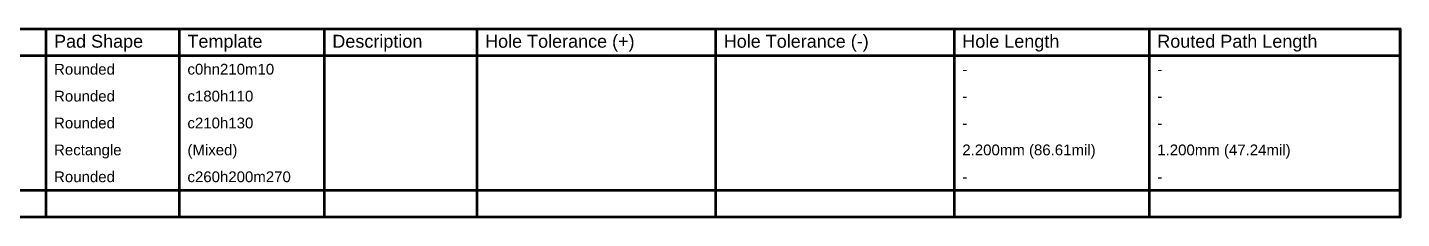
# Model space of a CAD drawing. Header units: inches. Extents: x -5 to 433, y -20 to 71.
# Drawn here: x 238.3 to 433.3, y 33 to 60 of the extents above; entities that cross this region are included whole.
import ezdxf

# ---------------------------------------------------------------- set-up
doc = ezdxf.new("R2010")
doc.units = ezdxf.units.IN
doc.layers.add('Drill Drawing', color=1, linetype='Continuous')
doc.styles.add('Arial', font='', dxfattribs={"height": 0.2})
doc.styles.get('Arial').set_extended_font_data('Arial')

msp = doc.modelspace()

# ---------------------------------------------------------------- linework, layer by layer
at = {"layer": 'Drill Drawing'}
for points in [[(100.94, 59.82, 0.381, 0.381, 0), (433.13, 59.82, 0.381, 0.381, 0)], [(240.88, 33.15, 0.381, 0.381, 0), (240.88, 59.82, 0.381, 0.381, 0)], [(259.83, 33.15, 0.381, 0.381, 0), (259.83, 59.82, 0.381, 0.381, 0)], [(280.4, 33.15, 0.381, 0.381, 0), (280.4, 59.82, 0.381, 0.381, 0)], [(302.08, 33.15, 0.381, 0.381, 0), (302.08, 59.82, 0.381, 0.381, 0)], [(335.95, 33.15, 0.381, 0.381, 0), (335.95, 59.82, 0.381, 0.381, 0)], [(369.83, 33.15, 0.381, 0.381, 0), (369.83, 59.82, 0.381, 0.381, 0)], [(397.51, 33.15, 0.381, 0.381, 0), (397.51, 59.82, 0.381, 0.381, 0)], [(433.13, 33.15, 0.381, 0.381, 0), (433.13, 59.82, 0.381, 0.381, 0)], [(100.94, 56.01, 0.381, 0.381, 0), (433.13, 56.01, 0.381, 0.381, 0)], [(100.94, 36.96, 0.381, 0.381, 0), (433.13, 36.96, 0.381, 0.381, 0)], [(100.94, 33.15, 0.381, 0.381, 0), (433.13, 33.15, 0.381, 0.381, 0)]]:
    msp.add_lwpolyline(points, format="xyseb", dxfattribs=at)
for points in [[(240.79, 59.82, 0.191, 0.191, 1), (240.98, 59.82, 0.191, 0.191, 1)], [(259.73, 59.82, 0.191, 0.191, 1), (259.92, 59.82, 0.191, 0.191, 1)], [(280.3, 59.82, 0.191, 0.191, 1), (280.49, 59.82, 0.191, 0.191, 1)], [(301.99, 59.82, 0.191, 0.191, 1), (302.18, 59.82, 0.191, 0.191, 1)], [(335.86, 59.82, 0.191, 0.191, 1), (336.05, 59.82, 0.191, 0.191, 1)], [(369.73, 59.82, 0.191, 0.191, 1), (369.92, 59.82, 0.191, 0.191, 1)], [(397.41, 59.82, 0.191, 0.191, 1), (397.6, 59.82, 0.191, 0.191, 1)], [(433.04, 59.82, 0.191, 0.191, 1), (433.23, 59.82, 0.191, 0.191, 1)], [(433.04, 59.82, 0.191, 0.191, 1), (433.23, 59.82, 0.191, 0.191, 1)], [(433.04, 56.01, 0.191, 0.191, 1), (433.23, 56.01, 0.191, 0.191, 1)], [(433.04, 36.96, 0.191, 0.191, 1), (433.23, 36.96, 0.191, 0.191, 1)], [(240.79, 33.15, 0.191, 0.191, 1), (240.98, 33.15, 0.191, 0.191, 1)], [(259.73, 33.15, 0.191, 0.191, 1), (259.92, 33.15, 0.191, 0.191, 1)], [(280.3, 33.15, 0.191, 0.191, 1), (280.49, 33.15, 0.191, 0.191, 1)], [(301.99, 33.15, 0.191, 0.191, 1), (302.18, 33.15, 0.191, 0.191, 1)], [(335.86, 33.15, 0.191, 0.191, 1), (336.05, 33.15, 0.191, 0.191, 1)], [(369.73, 33.15, 0.191, 0.191, 1), (369.92, 33.15, 0.191, 0.191, 1)], [(397.41, 33.15, 0.191, 0.191, 1), (397.6, 33.15, 0.191, 0.191, 1)], [(433.04, 33.15, 0.191, 0.191, 1), (433.23, 33.15, 0.191, 0.191, 1)], [(433.04, 33.15, 0.191, 0.191, 1), (433.23, 33.15, 0.191, 0.191, 1)]]:
    msp.add_lwpolyline(points, format="xyseb", close=True, dxfattribs=at)

# ---------------------------------------------------------------- texts
at = {"layer": 'Drill Drawing', "style": 'Arial'}
for s, height, p in [('Pad Shape', 1.829, (242.03, 57.15)), ('Template', 1.829, (260.97, 57.15)), ('Description', 1.8288, (281.54, 57.15)), ('Hole Tolerance (+)', 1.8288, (303.22, 57.15)), ('Hole Tolerance (-)', 1.8288, (337.1, 57.15)), ('Hole Length', 1.8288, (370.97, 57.15)), ('Routed Path Length', 1.8288, (398.65, 57.15)), ('Rounded', 1.524, (242.03, 53.34)), ('c0hn210m10', 1.524, (260.97, 53.34)), ('-', 1.52, (370.97, 53.34)), ('-', 1.52, (398.65, 53.34)), ('Rounded', 1.524, (242.03, 49.53)), ('c180h110', 1.524, (260.97, 49.53)), ('-', 1.52, (370.97, 49.53)), ('-', 1.52, (398.65, 49.53)), ('Rounded', 1.524, (242.03, 45.72)), ('c210h130', 1.524, (260.97, 45.72)), ('-', 1.52, (370.97, 45.72)), ('-', 1.52, (398.65, 45.72)), ('Rectangle', 1.524, (242.03, 41.91)), ('(Mixed)', 1.524, (260.97, 41.91)), ('2.200mm (86.61mil)', 1.524, (370.97, 41.91)), ('1.200mm (47.24mil)', 1.524, (398.65, 41.91)), ('Rounded', 1.524, (242.03, 38.1)), ('c260h200m270', 1.524, (260.97, 38.1)), ('-', 1.52, (370.97, 38.1)), ('-', 1.52, (398.65, 38.1))]:
    msp.add_text(s, height=height, dxfattribs=at).set_placement(p)

doc.saveas('drawing.dxf')
